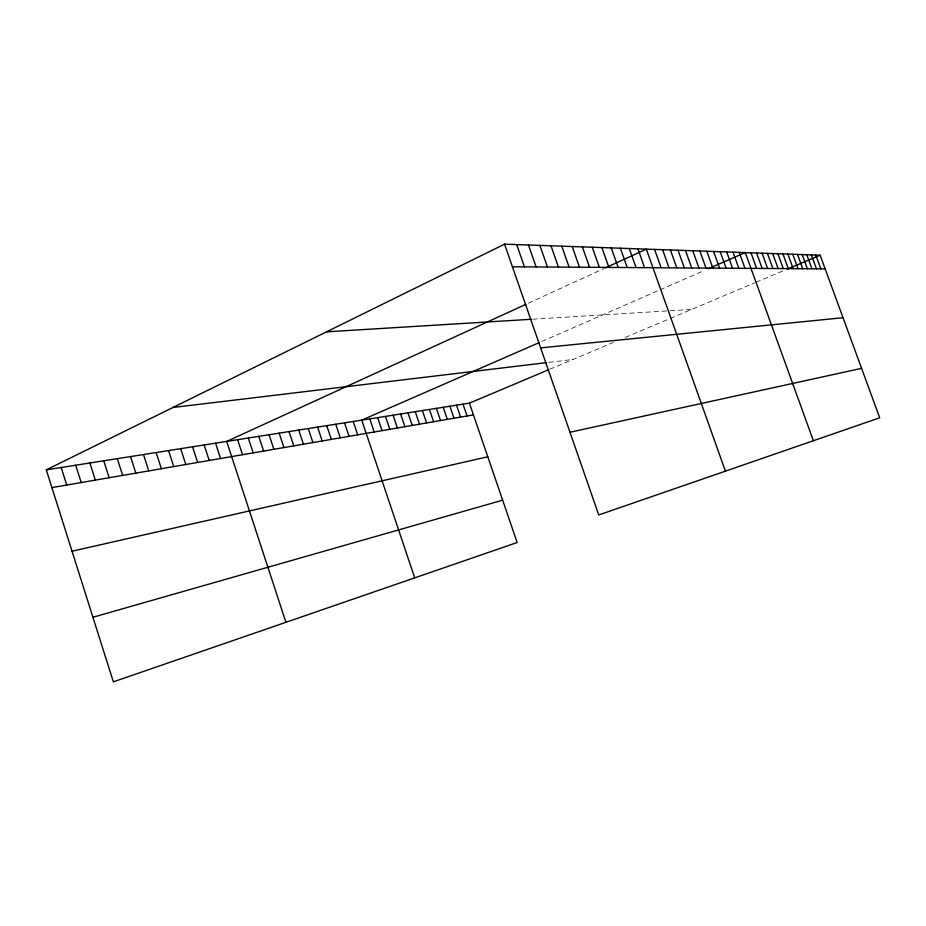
<?xml version="1.0" encoding="UTF-8"?>
<svg xmlns="http://www.w3.org/2000/svg" width="926" height="926" viewBox="0 0 926 926"><rect width="100%" height="100%" fill="white"/><g stroke="black" fill="none" stroke-linecap="round" stroke-linejoin="round"><path stroke-width="0.69" stroke-dasharray="4.63 3.47" d="M528.376 303.184L604.319 268.378M541.779 341.486L658.78 290.37M660.064 289.815L704.512 270.404M549.755 369.266L613.313 342.458M625.293 337.4L669.035 318.961M670.285 318.428L754.713 282.812M756.01 282.268L783.627 270.623M548.829 362.355L573.009 359.462M532.647 319.192L668.746 310.847M670.146 310.766L691.572 309.446"/><path stroke-width="1.39" d="M46.3 469.852L469.424 403.157L517.159 542.52L113.366 681.837L46.3 469.852L504.554 244.163L820.147 255.217L879.7 417.788L598.752 514.96L504.554 244.163M525.852 304.341L226.685 441.413L285.926 622.295M605.569 267.811L646.336 249.129L725.417 471.149M539.163 342.62L361.73 420.126L414.709 577.87M708.17 268.795L745.268 252.59L813.375 440.73M469.424 403.157L548.551 369.775M787.239 269.096L820.147 255.217M92.936 617.26L502.656 500.179M72.043 551.225L487.794 456.784M569.976 432.257L861.585 368.351M51.914 487.608L473.429 414.871M172.93 407.486L546.305 362.668M540.622 347.863L843.042 317.722M326.519 331.844L531.211 319.285M512.414 266.769L825.147 268.864M815.783 255.067L820.83 268.841M811.35 254.905L816.431 268.806M806.824 254.754L811.952 268.783M802.229 254.592L807.391 268.748M797.529 254.43L802.749 268.714M792.749 254.256L798.015 268.679M787.887 254.083L793.188 268.656M782.921 253.909L788.269 268.621M777.852 253.736L783.257 268.586M772.689 253.55L778.141 268.552M767.423 253.365L772.932 268.517M762.052 253.18L767.608 268.482M756.577 252.995L762.179 268.447M750.986 252.798L756.635 268.401M739.214 252.381L744.979 268.332M733.01 252.161L738.832 268.285M726.678 251.941L732.559 268.239M720.197 251.71L726.134 268.204M713.564 251.478L719.571 268.158M706.793 251.247L712.858 268.112M699.848 251.004L705.982 268.065M692.752 250.749L698.945 268.019M685.471 250.495L691.734 267.973M678.029 250.24L684.36 267.915M670.401 249.974L676.802 267.869M662.576 249.696L669.047 267.822M654.566 249.418L661.106 267.764M637.91 248.828L644.6 267.649M629.252 248.527L636.023 267.591M620.374 248.214L627.226 267.533M611.253 247.902L618.186 267.475M601.888 247.566L608.903 267.417M592.27 247.23L599.365 267.348M582.373 246.883L589.561 267.278M572.199 246.524L579.479 267.22M561.735 246.166L569.108 267.139M550.97 245.784L558.424 267.07M539.881 245.402L547.44 267.001M528.457 244.996L536.108 266.919M516.685 244.58L524.44 266.85M463.012 404.164L467.051 415.971M456.506 405.183L460.581 417.082M449.909 406.225L453.995 418.228M443.195 407.29L447.316 419.374M436.377 408.366L440.521 420.543M429.444 409.454L433.623 421.735M422.406 410.565L426.62 422.95M415.253 411.688L419.49 424.177M407.984 412.834L412.255 425.428M400.599 414.003L404.894 426.701M393.087 415.184L397.404 427.986M385.436 416.387L389.8 429.305M377.669 417.614L382.056 430.636M369.763 418.865L374.185 431.991M353.223 421.469L357.702 434.838M344.553 422.835L349.067 436.331M335.733 424.224L340.282 437.848M326.739 425.647L331.323 439.387M317.583 427.083L322.202 440.961M308.242 428.564L312.907 442.57M298.739 430.058L303.427 444.202M289.039 431.585L293.774 445.869M279.154 433.148L283.923 447.571M269.072 434.734L273.888 449.307M258.794 436.354L263.644 451.066M248.307 438.01L253.203 452.872M237.612 439.7L242.543 454.712M215.538 443.172L220.55 458.509M204.16 444.966L209.218 460.465M192.539 446.795L197.632 462.456M180.674 448.67L185.813 464.505M168.544 450.58L173.729 466.588M156.147 452.536L161.379 468.718M143.484 454.539L148.75 470.894M130.531 456.576L135.856 473.128M117.289 458.659L122.649 475.397M103.735 460.801L109.152 477.735M89.88 462.988L95.343 480.108M75.689 465.222L81.21 482.55M61.174 467.514L66.741 485.05"/></g></svg>
